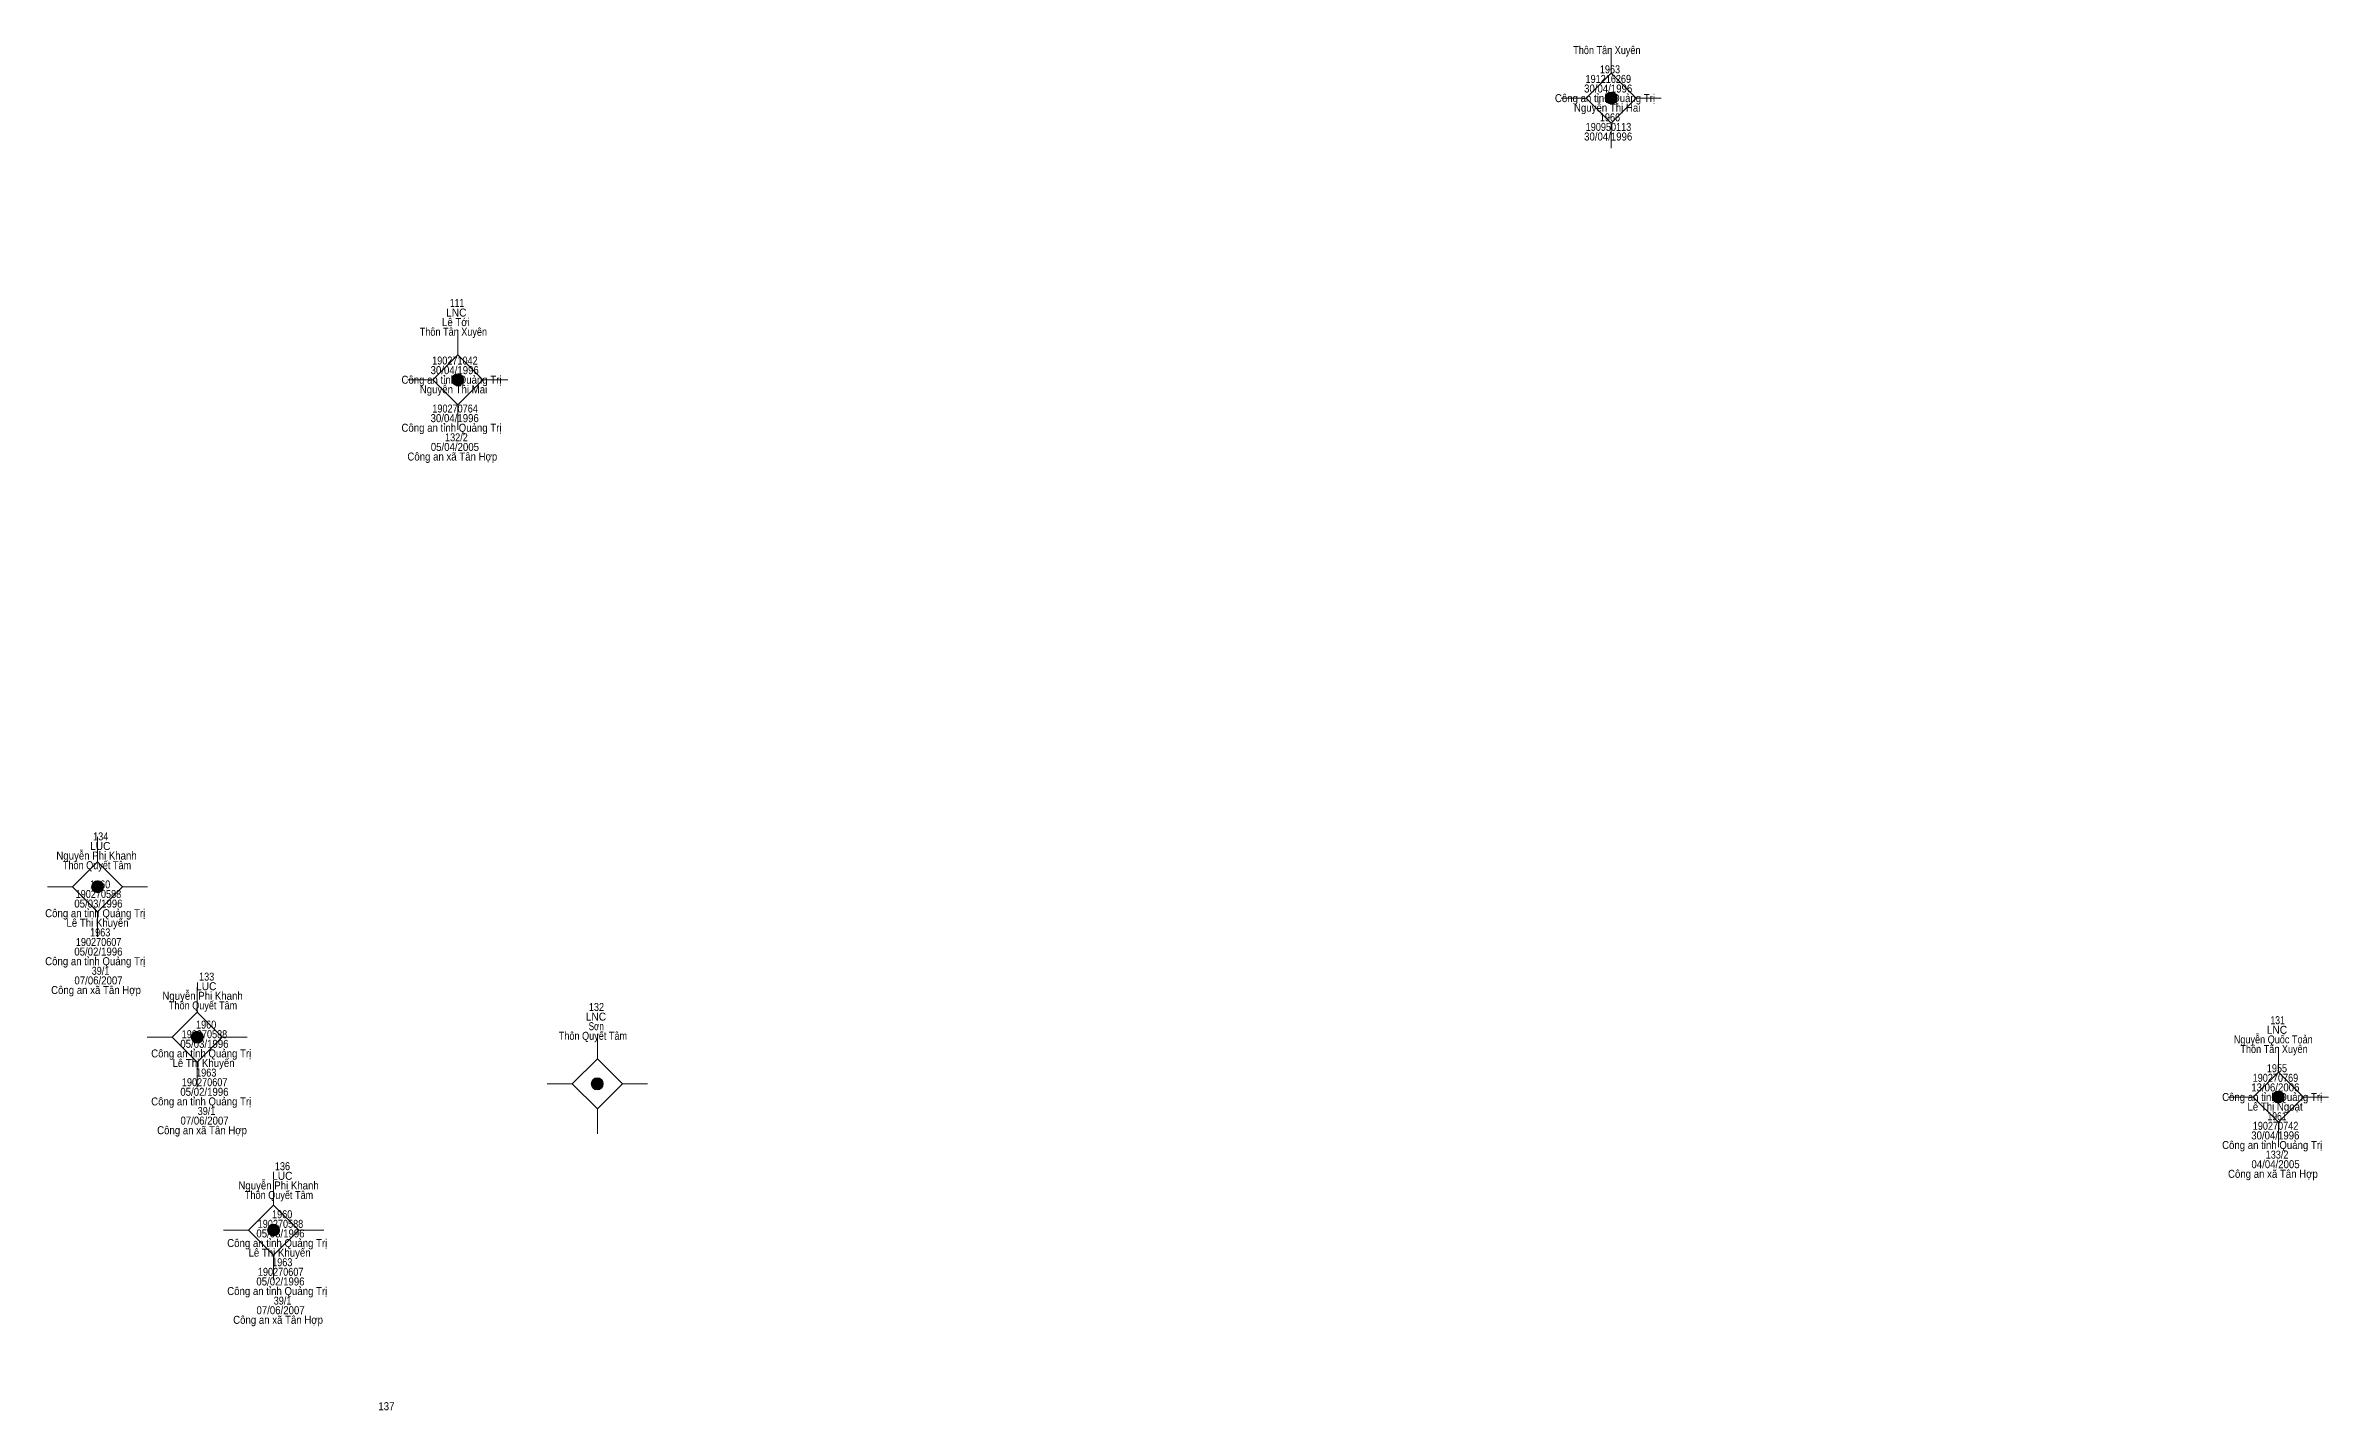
# Model space of a CAD drawing. Header units: metres. Extents: x 550999 to 552168, y 1840994 to 1841978.
# Drawn here: x 550998.7 to 551112.8, y 1841401.9 to 1841470.1 of the extents above; entities that cross this region are included whole.
import ezdxf
from ezdxf.enums import TextEntityAlignment as Align

# ---------------------------------------------------------------- set-up
doc = ezdxf.new("R2010")
doc.units = ezdxf.units.M
doc.header["$LTSCALE"] = 0.16
doc.layers.add('11', color=7, linetype='Continuous', lineweight=13)
doc.layers.add('15', color=7, linetype='Continuous')

msp = doc.modelspace()

# ---------------------------------------------------------------- hatches: boundary and pattern name
at = {"layer": '11'}
for points in [[(551077.2895, 1841467.48, 1), (551076.6895, 1841467.48, 1)], [(551019.6295, 1841453.4, 1), (551019.0295, 1841453.4, 1)], [(551001.6295, 1841428.05, 1), (551001.0295, 1841428.05, 1)], [(551006.6095, 1841420.53, 1), (551006.0095, 1841420.53, 1)], [(551026.6095, 1841418.2, 1), (551026.0095, 1841418.2, 1)], [(551110.6395, 1841417.54, 1), (551110.0395, 1841417.54, 1)], [(551010.4295, 1841410.89, 1), (551009.8295, 1841410.89, 1)]]:
    msp.add_hatch(color=256, dxfattribs=at).paths.add_polyline_path(points)

# ---------------------------------------------------------------- linework, layer by layer
for p, q in [((551076.99, 1841469.98), (551076.99, 1841468.73)), ((551075.74, 1841467.48), (551074.49, 1841467.48)), ((551079.49, 1841467.48), (551078.24, 1841467.48)), ((551076.99, 1841466.23), (551076.99, 1841464.98)), ((551019.33, 1841455.9), (551019.33, 1841454.65)), ((551018.08, 1841453.4), (551016.83, 1841453.4)), ((551021.83, 1841453.4), (551020.58, 1841453.4)), ((551019.33, 1841452.15), (551019.33, 1841450.9)), ((551001.33, 1841430.55), (551001.33, 1841429.3)), ((551000.08, 1841428.05), (550998.83, 1841428.05)), ((551003.83, 1841428.05), (551002.58, 1841428.05)), ((551001.33, 1841426.8), (551001.33, 1841425.55)), ((551006.31, 1841423.03), (551006.31, 1841421.78)), ((551005.06, 1841420.53), (551003.81, 1841420.53)), ((551008.81, 1841420.53), (551007.56, 1841420.53)), ((551026.31, 1841420.7), (551026.31, 1841419.45)), ((551006.31, 1841419.28), (551006.31, 1841418.03)), ((551110.34, 1841420.04), (551110.34, 1841418.79)), ((551025.06, 1841418.2), (551023.81, 1841418.2)), ((551028.81, 1841418.2), (551027.56, 1841418.2)), ((551026.31, 1841416.95), (551026.31, 1841415.7)), ((551109.09, 1841417.54), (551107.84, 1841417.54)), ((551112.84, 1841417.54), (551111.59, 1841417.54)), ((551110.34, 1841416.29), (551110.34, 1841415.04)), ((551010.13, 1841413.39), (551010.13, 1841412.14)), ((551008.88, 1841410.89), (551007.63, 1841410.89)), ((551012.63, 1841410.89), (551011.38, 1841410.89)), ((551010.13, 1841409.64), (551010.13, 1841408.39))]:
    msp.add_line(p, q, dxfattribs=at)
for points in [[(551076.99, 1841468.73), (551075.74, 1841467.48), (551076.99, 1841466.23), (551078.24, 1841467.48)], [(551019.33, 1841454.65), (551018.08, 1841453.4), (551019.33, 1841452.15), (551020.58, 1841453.4)], [(551001.33, 1841429.3), (551000.08, 1841428.05), (551001.33, 1841426.8), (551002.58, 1841428.05)], [(551006.31, 1841421.78), (551005.06, 1841420.53), (551006.31, 1841419.28), (551007.56, 1841420.53)], [(551026.31, 1841419.45), (551025.06, 1841418.2), (551026.31, 1841416.95), (551027.56, 1841418.2)], [(551110.34, 1841418.79), (551109.09, 1841417.54), (551110.34, 1841416.29), (551111.59, 1841417.54)], [(551010.13, 1841412.14), (551008.88, 1841410.89), (551010.13, 1841409.64), (551011.38, 1841410.89)]]:
    msp.add_lwpolyline(points, close=True, dxfattribs=at)
for centre in [(551076.9895, 1841467.48), (551019.3295, 1841453.4), (551001.3295, 1841428.05), (551006.3095, 1841420.53), (551026.3095, 1841418.2), (551110.3395, 1841417.54), (551010.1295, 1841410.89)]:
    msp.add_circle(centre, 0.3, dxfattribs=at)

# ---------------------------------------------------------------- texts
at = {"layer": '15'}
for s, width, p in [('Thôn Tân Xuyên', 0.85, (551076.775, 1841469.68)), ('30/04/1996', 0.9, (551076.84, 1841467.76)), ('191216269', 0.85, (551076.845, 1841468.24)), ('1963', 0.85, (551076.93, 1841468.72)), ('Công an tỉnh Quảng Trị', 0.9, (551076.68, 1841467.28)), ('Nguyễn Thị Hai', 0.9, (551076.79, 1841466.8)), ('190950113', 0.85, (551076.855, 1841465.84)), ('1966', 0.85, (551076.93, 1841466.32)), ('30/04/1996', 0.9, (551076.84, 1841465.36)), ('LNC', 0.95, (551019.26, 1841456.56)), ('111', 0.8, (551019.295, 1841457.04)), ('Thôn Tân Xuyên', 0.85, (551019.115, 1841455.6)), ('Lê Tới', 0.9, (551019.24, 1841456.08)), ('190271042', 0.85, (551019.19, 1841454.16)), ('Công an tỉnh Quảng Trị', 0.9, (551019.02, 1841453.2)), ('30/04/1996', 0.9, (551019.18, 1841453.68)), ('Nguyễn Thị Mai', 0.9, (551019.12, 1841452.72)), ('Công an tỉnh Quảng Trị', 0.9, (551019.02, 1841450.8)), ('30/04/1996', 0.9, (551019.18, 1841451.28)), ('190270764', 0.85, (551019.2, 1841451.76)), ('05/04/2005', 0.9, (551019.19, 1841449.84)), ('132/2', 0.85, (551019.265, 1841450.32)), ('Công an xã Tân Hợp', 0.9, (551019.06, 1841449.36)), ('134', 0.85, (551001.485, 1841430.37)), ('Nguyễn Phi Khanh', 0.9, (551001.275, 1841429.41)), ('Thôn Quyết Tâm', 0.85, (551001.3, 1841428.93)), ('LUC', 0.95, (551001.46, 1841429.89)), ('1960', 0.85, (551001.455, 1841427.97)), ('05/03/1996', 0.9, (551001.37, 1841427.01)), ('190270588', 0.85, (551001.37, 1841427.49)), ('Công an tỉnh Quảng Trị', 0.9, (551001.21, 1841426.53)), ('Lê Thị Khuyến', 0.9, (551001.325, 1841426.05)), ('1963', 0.85, (551001.46, 1841425.57)), ('05/02/1996', 0.9, (551001.37, 1841424.61)), ('190270607', 0.85, (551001.38, 1841425.09)), ('Công an tỉnh Quảng Trị', 0.9, (551001.21, 1841424.13)), ('39/1', 0.85, (551001.475, 1841423.65)), ('133', 0.85, (551006.78, 1841423.36)), ('Công an xã Tân Hợp', 0.9, (551001.25, 1841422.69)), ('07/06/2007', 0.9, (551001.375, 1841423.17)), ('Nguyễn Phi Khanh', 0.9, (551006.575, 1841422.4)), ('LUC', 0.95, (551006.76, 1841422.88)), ('Thôn Quyết Tâm', 0.85, (551006.6, 1841421.92)), ('LNC', 0.95, (551026.24, 1841421.36)), ('132', 0.85, (551026.265, 1841421.84)), ('131', 0.8, (551110.305, 1841421.18)), ('05/03/1996', 0.9, (551006.67, 1841420)), ('190270588', 0.85, (551006.67, 1841420.48)), ('1960', 0.85, (551006.755, 1841420.96)), ('Thôn Quyết Tâm', 0.85, (551026.09, 1841420.4)), ('Sơn', 0.75, (551026.255, 1841420.88)), ('Nguyễn Quốc Toản', 0.85, (551110.085, 1841420.22)), ('LNC', 0.95, (551110.27, 1841420.7)), ('Công an tỉnh Quảng Trị', 0.9, (551006.51, 1841419.52)), ('Lê Thị Khuyến', 0.9, (551006.625, 1841419.04)), ('Thôn Tân Xuyên', 0.85, (551110.125, 1841419.74)), ('1955', 0.85, (551110.27, 1841418.78)), ('05/02/1996', 0.9, (551006.67, 1841417.6)), ('190270607', 0.85, (551006.68, 1841418.08)), ('1963', 0.85, (551006.76, 1841418.56)), ('13/06/2006', 0.9, (551110.19, 1841417.82)), ('190270769', 0.85, (551110.195, 1841418.3)), ('Công an tỉnh Quảng Trị', 0.9, (551006.51, 1841417.12)), ('39/1', 0.85, (551006.775, 1841416.64)), ('Công an tỉnh Quảng Trị', 0.9, (551110.03, 1841417.34)), ('Lê Thị Ngoạt', 0.9, (551110.175, 1841416.86)), ('Công an xã Tân Hợp', 0.9, (551006.55, 1841415.68)), ('07/06/2007', 0.9, (551006.675, 1841416.16)), ('30/04/1996', 0.9, (551110.19, 1841415.42)), ('190270742', 0.85, (551110.2, 1841415.9)), ('1961', 0.8, (551110.275, 1841416.38)), ('Công an tỉnh Quảng Trị', 0.9, (551110.03, 1841414.94)), ('133/2', 0.85, (551110.275, 1841414.46)), ('Nguyễn Phi Khanh', 0.9, (551010.375, 1841412.92)), ('LUC', 0.95, (551010.56, 1841413.4)), ('136', 0.85, (551010.57, 1841413.88)), ('Công an xã Tân Hợp', 0.9, (551110.07, 1841413.5)), ('04/04/2005', 0.9, (551110.2, 1841413.98)), ('Thôn Quyết Tâm', 0.85, (551010.4, 1841412.44)), ('190270588', 0.85, (551010.47, 1841411)), ('1960', 0.85, (551010.555, 1841411.48)), ('Công an tỉnh Quảng Trị', 0.9, (551010.31, 1841410.04)), ('Lê Thị Khuyến', 0.9, (551010.425, 1841409.56)), ('05/03/1996', 0.9, (551010.47, 1841410.52)), ('190270607', 0.85, (551010.48, 1841408.6)), ('1963', 0.85, (551010.56, 1841409.08)), ('Công an tỉnh Quảng Trị', 0.9, (551010.31, 1841407.64)), ('05/02/1996', 0.9, (551010.47, 1841408.12)), ('Công an xã Tân Hợp', 0.9, (551010.35, 1841406.2)), ('07/06/2007', 0.9, (551010.475, 1841406.68)), ('39/1', 0.85, (551010.575, 1841407.16)), ('137', 0.9, (551015.765, 1841401.88))]:
    msp.add_text(s, height=0.4, dxfattribs=dict(at, width=width)).set_placement(p, align=Align.CENTER)

doc.saveas('drawing.dxf')
